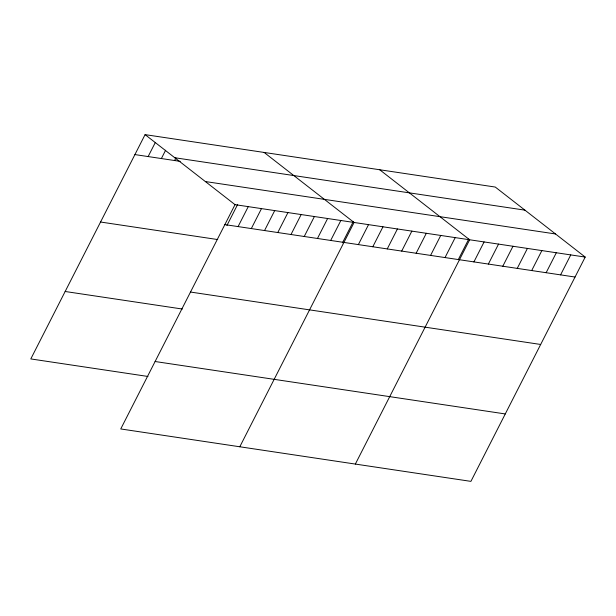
<?xml version="1.0" encoding="UTF-8"?>
<svg xmlns="http://www.w3.org/2000/svg" width="616" height="616" viewBox="0 0 616 616"><rect width="100%" height="100%" fill="white"/><g stroke="black" fill="none" stroke-linecap="round" stroke-linejoin="round"><path stroke-width="0.92" d="M585.2 257.072L235.027 204.651L120.744 428.952L470.917 481.373L585.2 257.072L495.256 187.048L145.083 134.627L30.8 358.928L147.971 376.468M148.14 156.564L155.347 142.427M161.369 158.551L165.612 150.235M174.597 160.53L175.876 158.035M226.919 225.51L237.653 204.443M238.084 226.596L248.256 206.63M251.313 228.575L261.484 208.616M264.541 230.553L274.713 210.595M277.77 232.532L287.942 212.574M290.998 234.519L301.17 214.553M304.227 236.498L314.399 216.532M317.456 238.477L327.627 218.518M330.684 240.456L340.856 220.497M342.473 242.812L353.207 221.745M239.801 446.777L354.085 222.476L264.141 152.452M358.358 244.598L368.53 224.64M372.803 246.762L382.975 226.804M387.248 248.926L397.42 228.967M401.694 251.089L411.865 231.123M416.139 253.253L426.31 233.287M430.584 255.409L440.756 235.451M445.029 257.573L455.201 237.614M458.458 259.274L468.768 239.039M355.355 464.071L469.646 239.778L379.702 169.754M473.92 261.9L484.091 241.942M488.365 264.064L498.537 244.098M502.81 266.228L512.974 246.261M517.248 268.384L527.419 248.425M531.693 270.547L541.864 250.589M546.138 272.711L556.31 252.752M560.583 274.875L570.755 254.916M174.767 157.734L524.94 210.156M134.912 154.585L180.272 161.377M205.351 181.543L555.517 233.965M224.855 224.609L575.028 277.038M100.554 222.022L217.725 239.562M190.498 292.046L540.671 344.467M65.157 291.491L182.328 309.032M155.101 361.515L505.274 413.944M145.083 134.627L235.027 204.651"/></g></svg>
